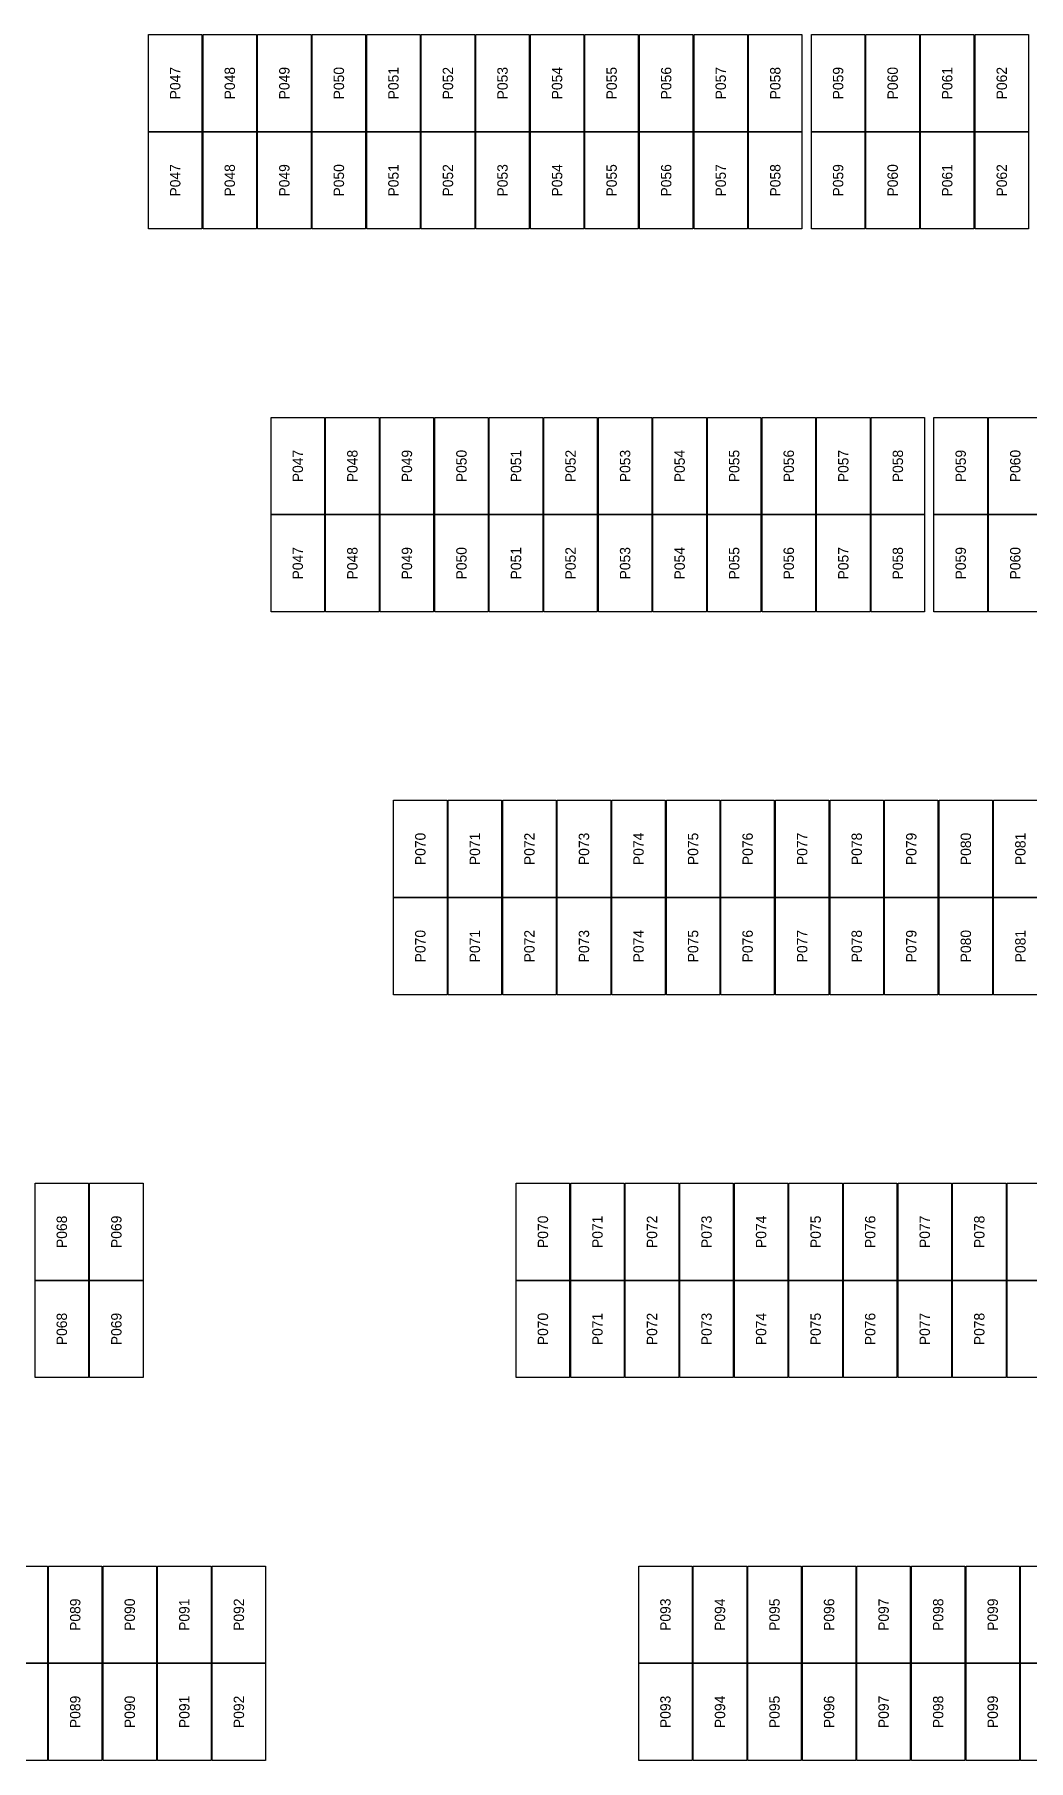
# Model space of a CAD drawing. Extents: x 296295 to 296770, y 651564 to 652121.
# Drawn here: x 296647.09 to 296668.19, y 651669.76 to 651706.39 of the extents above; entities that cross this region are included whole.
import ezdxf
from ezdxf.enums import TextEntityAlignment as Align

# ---------------------------------------------------------------- set-up
doc = ezdxf.new("R2010")
doc.units = 0

msp = doc.modelspace()

# ---------------------------------------------------------------- linework, layer by layer
at = {"layer": 'PANELS_MASTER'}
for points in [[(296649.514, 651706.385), (296650.648, 651706.385), (296650.648, 651704.322), (296649.514, 651704.322)], [(296650.672, 651706.385), (296651.806, 651706.385), (296651.806, 651704.322), (296650.672, 651704.322)], [(296651.83, 651706.385), (296652.964, 651706.385), (296652.964, 651704.322), (296651.83, 651704.322)], [(296652.988, 651706.385), (296654.122, 651706.385), (296654.122, 651704.322), (296652.988, 651704.322)], [(296654.146, 651706.385), (296655.28, 651706.385), (296655.28, 651704.322), (296654.146, 651704.322)], [(296655.304, 651706.385), (296656.438, 651706.385), (296656.438, 651704.322), (296655.304, 651704.322)], [(296656.462, 651706.385), (296657.596, 651706.385), (296657.596, 651704.322), (296656.462, 651704.322)], [(296657.62, 651706.385), (296658.754, 651706.385), (296658.754, 651704.322), (296657.62, 651704.322)], [(296658.778, 651706.385), (296659.912, 651706.385), (296659.912, 651704.322), (296658.778, 651704.322)], [(296659.936, 651706.385), (296661.07, 651706.385), (296661.07, 651704.322), (296659.936, 651704.322)], [(296661.094, 651706.385), (296662.228, 651706.385), (296662.228, 651704.322), (296661.094, 651704.322)], [(296662.252, 651706.385), (296663.386, 651706.385), (296663.386, 651704.322), (296662.252, 651704.322)], [(296663.586, 651706.385), (296664.72, 651706.385), (296664.72, 651704.322), (296663.586, 651704.322)], [(296664.744, 651706.385), (296665.878, 651706.385), (296665.878, 651704.322), (296664.744, 651704.322)], [(296665.902, 651706.385), (296667.036, 651706.385), (296667.036, 651704.322), (296665.902, 651704.322)], [(296667.06, 651706.385), (296668.194, 651706.385), (296668.194, 651704.322), (296667.06, 651704.322)], [(296649.514, 651704.322), (296650.648, 651704.322), (296650.648, 651702.259), (296649.514, 651702.259)], [(296650.672, 651704.322), (296651.806, 651704.322), (296651.806, 651702.259), (296650.672, 651702.259)], [(296651.83, 651704.322), (296652.964, 651704.322), (296652.964, 651702.259), (296651.83, 651702.259)], [(296652.988, 651704.322), (296654.122, 651704.322), (296654.122, 651702.259), (296652.988, 651702.259)], [(296654.146, 651704.322), (296655.28, 651704.322), (296655.28, 651702.259), (296654.146, 651702.259)], [(296655.304, 651704.322), (296656.438, 651704.322), (296656.438, 651702.259), (296655.304, 651702.259)], [(296656.462, 651704.322), (296657.596, 651704.322), (296657.596, 651702.259), (296656.462, 651702.259)], [(296657.62, 651704.322), (296658.754, 651704.322), (296658.754, 651702.259), (296657.62, 651702.259)], [(296658.778, 651704.322), (296659.912, 651704.322), (296659.912, 651702.259), (296658.778, 651702.259)], [(296659.936, 651704.322), (296661.07, 651704.322), (296661.07, 651702.259), (296659.936, 651702.259)], [(296661.094, 651704.322), (296662.228, 651704.322), (296662.228, 651702.259), (296661.094, 651702.259)], [(296662.252, 651704.322), (296663.386, 651704.322), (296663.386, 651702.259), (296662.252, 651702.259)], [(296663.586, 651704.322), (296664.72, 651704.322), (296664.72, 651702.259), (296663.586, 651702.259)], [(296664.744, 651704.322), (296665.878, 651704.322), (296665.878, 651702.259), (296664.744, 651702.259)], [(296665.902, 651704.322), (296667.036, 651704.322), (296667.036, 651702.259), (296665.902, 651702.259)], [(296667.06, 651704.322), (296668.194, 651704.322), (296668.194, 651702.259), (296667.06, 651702.259)], [(296652.116, 651698.259), (296653.25, 651698.259), (296653.25, 651696.196), (296652.116, 651696.196)], [(296653.274, 651698.259), (296654.408, 651698.259), (296654.408, 651696.196), (296653.274, 651696.196)], [(296654.432, 651698.259), (296655.566, 651698.259), (296655.566, 651696.196), (296654.432, 651696.196)], [(296655.59, 651698.259), (296656.724, 651698.259), (296656.724, 651696.196), (296655.59, 651696.196)], [(296656.748, 651698.259), (296657.882, 651698.259), (296657.882, 651696.196), (296656.748, 651696.196)], [(296657.906, 651698.259), (296659.04, 651698.259), (296659.04, 651696.196), (296657.906, 651696.196)], [(296659.064, 651698.259), (296660.198, 651698.259), (296660.198, 651696.196), (296659.064, 651696.196)], [(296660.222, 651698.259), (296661.356, 651698.259), (296661.356, 651696.196), (296660.222, 651696.196)], [(296661.38, 651698.259), (296662.514, 651698.259), (296662.514, 651696.196), (296661.38, 651696.196)], [(296662.538, 651698.259), (296663.672, 651698.259), (296663.672, 651696.196), (296662.538, 651696.196)], [(296663.696, 651698.259), (296664.83, 651698.259), (296664.83, 651696.196), (296663.696, 651696.196)], [(296664.854, 651698.259), (296665.988, 651698.259), (296665.988, 651696.196), (296664.854, 651696.196)], [(296666.188, 651698.259), (296667.322, 651698.259), (296667.322, 651696.196), (296666.188, 651696.196)], [(296667.346, 651698.259), (296668.48, 651698.259), (296668.48, 651696.196), (296667.346, 651696.196)], [(296652.116, 651696.196), (296653.25, 651696.196), (296653.25, 651694.133), (296652.116, 651694.133)], [(296653.274, 651696.196), (296654.408, 651696.196), (296654.408, 651694.133), (296653.274, 651694.133)], [(296654.432, 651696.196), (296655.566, 651696.196), (296655.566, 651694.133), (296654.432, 651694.133)], [(296655.59, 651696.196), (296656.724, 651696.196), (296656.724, 651694.133), (296655.59, 651694.133)], [(296656.748, 651696.196), (296657.882, 651696.196), (296657.882, 651694.133), (296656.748, 651694.133)], [(296657.906, 651696.196), (296659.04, 651696.196), (296659.04, 651694.133), (296657.906, 651694.133)], [(296659.064, 651696.196), (296660.198, 651696.196), (296660.198, 651694.133), (296659.064, 651694.133)], [(296660.222, 651696.196), (296661.356, 651696.196), (296661.356, 651694.133), (296660.222, 651694.133)], [(296661.38, 651696.196), (296662.514, 651696.196), (296662.514, 651694.133), (296661.38, 651694.133)], [(296662.538, 651696.196), (296663.672, 651696.196), (296663.672, 651694.133), (296662.538, 651694.133)], [(296663.696, 651696.196), (296664.83, 651696.196), (296664.83, 651694.133), (296663.696, 651694.133)], [(296664.854, 651696.196), (296665.988, 651696.196), (296665.988, 651694.133), (296664.854, 651694.133)], [(296666.188, 651696.196), (296667.322, 651696.196), (296667.322, 651694.133), (296666.188, 651694.133)], [(296667.346, 651696.196), (296668.48, 651696.196), (296668.48, 651694.133), (296667.346, 651694.133)], [(296654.717, 651690.133), (296655.851, 651690.133), (296655.851, 651688.07), (296654.717, 651688.07)], [(296655.875, 651690.133), (296657.009, 651690.133), (296657.009, 651688.07), (296655.875, 651688.07)], [(296657.033, 651690.133), (296658.167, 651690.133), (296658.167, 651688.07), (296657.033, 651688.07)], [(296658.191, 651690.133), (296659.325, 651690.133), (296659.325, 651688.07), (296658.191, 651688.07)], [(296659.349, 651690.133), (296660.483, 651690.133), (296660.483, 651688.07), (296659.349, 651688.07)], [(296660.507, 651690.133), (296661.641, 651690.133), (296661.641, 651688.07), (296660.507, 651688.07)], [(296661.665, 651690.133), (296662.799, 651690.133), (296662.799, 651688.07), (296661.665, 651688.07)], [(296662.823, 651690.133), (296663.957, 651690.133), (296663.957, 651688.07), (296662.823, 651688.07)], [(296663.981, 651690.133), (296665.115, 651690.133), (296665.115, 651688.07), (296663.981, 651688.07)], [(296665.139, 651690.133), (296666.273, 651690.133), (296666.273, 651688.07), (296665.139, 651688.07)], [(296666.297, 651690.133), (296667.431, 651690.133), (296667.431, 651688.07), (296666.297, 651688.07)], [(296667.455, 651690.133), (296668.589, 651690.133), (296668.589, 651688.07), (296667.455, 651688.07)], [(296654.717, 651688.07), (296655.851, 651688.07), (296655.851, 651686.007), (296654.717, 651686.007)], [(296655.875, 651688.07), (296657.009, 651688.07), (296657.009, 651686.007), (296655.875, 651686.007)], [(296657.033, 651688.07), (296658.167, 651688.07), (296658.167, 651686.007), (296657.033, 651686.007)], [(296658.191, 651688.07), (296659.325, 651688.07), (296659.325, 651686.007), (296658.191, 651686.007)], [(296659.349, 651688.07), (296660.483, 651688.07), (296660.483, 651686.007), (296659.349, 651686.007)], [(296660.507, 651688.07), (296661.641, 651688.07), (296661.641, 651686.007), (296660.507, 651686.007)], [(296661.665, 651688.07), (296662.799, 651688.07), (296662.799, 651686.007), (296661.665, 651686.007)], [(296662.823, 651688.07), (296663.957, 651688.07), (296663.957, 651686.007), (296662.823, 651686.007)], [(296663.981, 651688.07), (296665.115, 651688.07), (296665.115, 651686.007), (296663.981, 651686.007)], [(296665.139, 651688.07), (296666.273, 651688.07), (296666.273, 651686.007), (296665.139, 651686.007)], [(296666.297, 651688.07), (296667.431, 651688.07), (296667.431, 651686.007), (296666.297, 651686.007)], [(296667.455, 651688.07), (296668.589, 651688.07), (296668.589, 651686.007), (296667.455, 651686.007)], [(296647.106, 651682.007), (296648.24, 651682.007), (296648.24, 651679.944), (296647.106, 651679.944)], [(296648.264, 651682.007), (296649.398, 651682.007), (296649.398, 651679.944), (296648.264, 651679.944)], [(296657.319, 651682.007), (296658.453, 651682.007), (296658.453, 651679.944), (296657.319, 651679.944)], [(296658.477, 651682.007), (296659.611, 651682.007), (296659.611, 651679.944), (296658.477, 651679.944)], [(296659.635, 651682.007), (296660.769, 651682.007), (296660.769, 651679.944), (296659.635, 651679.944)], [(296660.793, 651682.007), (296661.927, 651682.007), (296661.927, 651679.944), (296660.793, 651679.944)], [(296661.951, 651682.007), (296663.085, 651682.007), (296663.085, 651679.944), (296661.951, 651679.944)], [(296663.109, 651682.007), (296664.243, 651682.007), (296664.243, 651679.944), (296663.109, 651679.944)], [(296664.267, 651682.007), (296665.401, 651682.007), (296665.401, 651679.944), (296664.267, 651679.944)], [(296665.425, 651682.007), (296666.559, 651682.007), (296666.559, 651679.944), (296665.425, 651679.944)], [(296666.583, 651682.007), (296667.717, 651682.007), (296667.717, 651679.944), (296666.583, 651679.944)], [(296667.741, 651682.007), (296668.875, 651682.007), (296668.875, 651679.944), (296667.741, 651679.944)], [(296647.106, 651679.944), (296648.24, 651679.944), (296648.24, 651677.881), (296647.106, 651677.881)], [(296648.264, 651679.944), (296649.398, 651679.944), (296649.398, 651677.881), (296648.264, 651677.881)], [(296657.319, 651679.944), (296658.453, 651679.944), (296658.453, 651677.881), (296657.319, 651677.881)], [(296658.477, 651679.944), (296659.611, 651679.944), (296659.611, 651677.881), (296658.477, 651677.881)], [(296659.635, 651679.944), (296660.769, 651679.944), (296660.769, 651677.881), (296659.635, 651677.881)], [(296660.793, 651679.944), (296661.927, 651679.944), (296661.927, 651677.881), (296660.793, 651677.881)], [(296661.951, 651679.944), (296663.085, 651679.944), (296663.085, 651677.881), (296661.951, 651677.881)], [(296663.109, 651679.944), (296664.243, 651679.944), (296664.243, 651677.881), (296663.109, 651677.881)], [(296664.267, 651679.944), (296665.401, 651679.944), (296665.401, 651677.881), (296664.267, 651677.881)], [(296665.425, 651679.944), (296666.559, 651679.944), (296666.559, 651677.881), (296665.425, 651677.881)], [(296666.583, 651679.944), (296667.717, 651679.944), (296667.717, 651677.881), (296666.583, 651677.881)], [(296667.741, 651679.944), (296668.875, 651679.944), (296668.875, 651677.881), (296667.741, 651677.881)], [(296646.233, 651673.881), (296647.367, 651673.881), (296647.367, 651671.818), (296646.233, 651671.818)], [(296647.391, 651673.881), (296648.525, 651673.881), (296648.525, 651671.818), (296647.391, 651671.818)], [(296648.549, 651673.881), (296649.683, 651673.881), (296649.683, 651671.818), (296648.549, 651671.818)], [(296649.707, 651673.881), (296650.841, 651673.881), (296650.841, 651671.818), (296649.707, 651671.818)], [(296650.865, 651673.881), (296651.999, 651673.881), (296651.999, 651671.818), (296650.865, 651671.818)], [(296659.92, 651673.881), (296661.054, 651673.881), (296661.054, 651671.818), (296659.92, 651671.818)], [(296661.078, 651673.881), (296662.212, 651673.881), (296662.212, 651671.818), (296661.078, 651671.818)], [(296662.236, 651673.881), (296663.37, 651673.881), (296663.37, 651671.818), (296662.236, 651671.818)], [(296663.394, 651673.881), (296664.528, 651673.881), (296664.528, 651671.818), (296663.394, 651671.818)], [(296664.552, 651673.881), (296665.686, 651673.881), (296665.686, 651671.818), (296664.552, 651671.818)], [(296665.71, 651673.881), (296666.844, 651673.881), (296666.844, 651671.818), (296665.71, 651671.818)], [(296666.868, 651673.881), (296668.002, 651673.881), (296668.002, 651671.818), (296666.868, 651671.818)], [(296668.026, 651673.881), (296669.16, 651673.881), (296669.16, 651671.818), (296668.026, 651671.818)], [(296646.233, 651671.818), (296647.367, 651671.818), (296647.367, 651669.755), (296646.233, 651669.755)], [(296647.391, 651671.818), (296648.525, 651671.818), (296648.525, 651669.755), (296647.391, 651669.755)], [(296648.549, 651671.818), (296649.683, 651671.818), (296649.683, 651669.755), (296648.549, 651669.755)], [(296649.707, 651671.818), (296650.841, 651671.818), (296650.841, 651669.755), (296649.707, 651669.755)], [(296650.865, 651671.818), (296651.999, 651671.818), (296651.999, 651669.755), (296650.865, 651669.755)], [(296659.92, 651671.818), (296661.054, 651671.818), (296661.054, 651669.755), (296659.92, 651669.755)], [(296661.078, 651671.818), (296662.212, 651671.818), (296662.212, 651669.755), (296661.078, 651669.755)], [(296662.236, 651671.818), (296663.37, 651671.818), (296663.37, 651669.755), (296662.236, 651669.755)], [(296663.394, 651671.818), (296664.528, 651671.818), (296664.528, 651669.755), (296663.394, 651669.755)], [(296664.552, 651671.818), (296665.686, 651671.818), (296665.686, 651669.755), (296664.552, 651669.755)], [(296665.71, 651671.818), (296666.844, 651671.818), (296666.844, 651669.755), (296665.71, 651669.755)], [(296666.868, 651671.818), (296668.002, 651671.818), (296668.002, 651669.755), (296666.868, 651669.755)], [(296668.026, 651671.818), (296669.16, 651671.818), (296669.16, 651669.755), (296668.026, 651669.755)]]:
    msp.add_lwpolyline(points, close=True, dxfattribs=at)

# ---------------------------------------------------------------- texts
at = {"layer": 'PANEL_POSITION'}
for s, p in [('P047', (296650.081, 651705.353)), ('P048', (296651.239, 651705.353)), ('P049', (296652.397, 651705.353)), ('P050', (296653.555, 651705.353)), ('P051', (296654.713, 651705.353)), ('P052', (296655.871, 651705.353)), ('P053', (296657.029, 651705.353)), ('P054', (296658.187, 651705.353)), ('P055', (296659.345, 651705.353)), ('P056', (296660.503, 651705.353)), ('P057', (296661.661, 651705.353)), ('P058', (296662.819, 651705.353)), ('P059', (296664.153, 651705.353)), ('P060', (296665.311, 651705.353)), ('P061', (296666.469, 651705.353)), ('P062', (296667.627, 651705.353)), ('P047', (296650.081, 651703.29)), ('P048', (296651.239, 651703.29)), ('P049', (296652.397, 651703.29)), ('P050', (296653.555, 651703.29)), ('P051', (296654.713, 651703.29)), ('P052', (296655.871, 651703.29)), ('P053', (296657.029, 651703.29)), ('P054', (296658.187, 651703.29)), ('P055', (296659.345, 651703.29)), ('P056', (296660.503, 651703.29)), ('P057', (296661.661, 651703.29)), ('P058', (296662.819, 651703.29)), ('P059', (296664.153, 651703.29)), ('P060', (296665.311, 651703.29)), ('P061', (296666.469, 651703.29)), ('P062', (296667.627, 651703.29)), ('P047', (296652.683, 651697.227)), ('P048', (296653.841, 651697.227)), ('P049', (296654.999, 651697.227)), ('P050', (296656.157, 651697.227)), ('P051', (296657.315, 651697.227)), ('P052', (296658.473, 651697.227)), ('P053', (296659.631, 651697.227)), ('P054', (296660.789, 651697.227)), ('P055', (296661.947, 651697.227)), ('P056', (296663.105, 651697.227)), ('P057', (296664.263, 651697.227)), ('P058', (296665.421, 651697.227)), ('P059', (296666.755, 651697.227)), ('P060', (296667.913, 651697.227)), ('P047', (296652.683, 651695.164)), ('P048', (296653.841, 651695.164)), ('P049', (296654.999, 651695.164)), ('P050', (296656.157, 651695.164)), ('P051', (296657.315, 651695.164)), ('P052', (296658.473, 651695.164)), ('P053', (296659.631, 651695.164)), ('P054', (296660.789, 651695.164)), ('P055', (296661.947, 651695.164)), ('P056', (296663.105, 651695.164)), ('P057', (296664.263, 651695.164)), ('P058', (296665.421, 651695.164)), ('P059', (296666.755, 651695.164)), ('P060', (296667.913, 651695.164)), ('P070', (296655.284, 651689.101)), ('P071', (296656.442, 651689.101)), ('P072', (296657.6, 651689.101)), ('P073', (296658.758, 651689.101)), ('P074', (296659.916, 651689.101)), ('P075', (296661.074, 651689.101)), ('P076', (296662.232, 651689.101)), ('P077', (296663.39, 651689.101)), ('P078', (296664.548, 651689.101)), ('P079', (296665.706, 651689.101)), ('P080', (296666.864, 651689.101)), ('P081', (296668.022, 651689.101)), ('P070', (296655.284, 651687.038)), ('P071', (296656.442, 651687.038)), ('P072', (296657.6, 651687.038)), ('P073', (296658.758, 651687.038)), ('P074', (296659.916, 651687.038)), ('P075', (296661.074, 651687.038)), ('P076', (296662.232, 651687.038)), ('P077', (296663.39, 651687.038)), ('P078', (296664.548, 651687.038)), ('P079', (296665.706, 651687.038)), ('P080', (296666.864, 651687.038)), ('P081', (296668.022, 651687.038)), ('P068', (296647.673, 651680.975)), ('P069', (296648.831, 651680.975)), ('P070', (296657.886, 651680.975)), ('P071', (296659.044, 651680.975)), ('P072', (296660.202, 651680.975)), ('P073', (296661.36, 651680.975)), ('P074', (296662.518, 651680.975)), ('P075', (296663.676, 651680.975)), ('P076', (296664.834, 651680.975)), ('P077', (296665.992, 651680.975)), ('P078', (296667.15, 651680.975)), ('P068', (296647.673, 651678.912)), ('P069', (296648.831, 651678.912)), ('P070', (296657.886, 651678.912)), ('P071', (296659.044, 651678.912)), ('P072', (296660.202, 651678.912)), ('P073', (296661.36, 651678.912)), ('P074', (296662.518, 651678.912)), ('P075', (296663.676, 651678.912)), ('P076', (296664.834, 651678.912)), ('P077', (296665.992, 651678.912)), ('P078', (296667.15, 651678.912)), ('P089', (296647.958, 651672.849)), ('P090', (296649.116, 651672.849)), ('P091', (296650.274, 651672.849)), ('P092', (296651.432, 651672.849)), ('P093', (296660.487, 651672.849)), ('P094', (296661.645, 651672.849)), ('P095', (296662.803, 651672.849)), ('P096', (296663.961, 651672.849)), ('P097', (296665.119, 651672.849)), ('P098', (296666.277, 651672.849)), ('P099', (296667.435, 651672.849)), ('P089', (296647.958, 651670.786)), ('P090', (296649.116, 651670.786)), ('P091', (296650.274, 651670.786)), ('P092', (296651.432, 651670.786)), ('P093', (296660.487, 651670.786)), ('P094', (296661.645, 651670.786)), ('P095', (296662.803, 651670.786)), ('P096', (296663.961, 651670.786)), ('P097', (296665.119, 651670.786)), ('P098', (296666.277, 651670.786)), ('P099', (296667.435, 651670.786))]:
    msp.add_text(s, height=0.22, rotation=90, dxfattribs=at).set_placement(p, align=Align.MIDDLE_CENTER)

doc.saveas('drawing.dxf')
